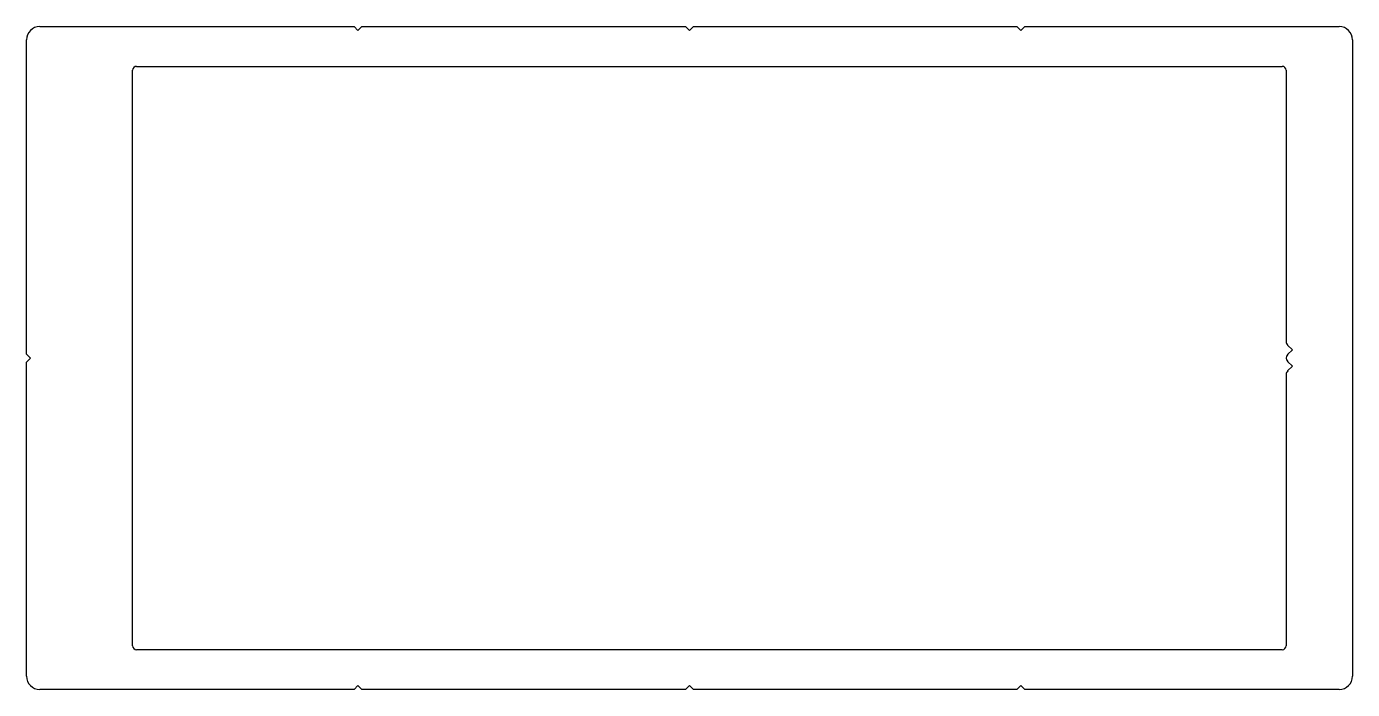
# Model space of a CAD drawing. Extents: x 1403 to 1503, y 2141 to 2191.
import ezdxf

# ---------------------------------------------------------------- set-up
doc = ezdxf.new("R2010")
doc.units = 0
doc.layers.get('0').update_dxf_attribs({"linetype": 'CONTINUOUS'})

msp = doc.modelspace()

# ---------------------------------------------------------------- linework, layer by layer
for p, q in [((1403.92, 2191.24), (1427.62, 2191.24)), ((1427.92, 2190.94), (1427.62, 2191.24)), ((1428.22, 2191.24), (1427.92, 2190.94)), ((1428.22, 2191.24), (1452.62, 2191.24)), ((1452.92, 2190.94), (1452.62, 2191.24)), ((1453.22, 2191.24), (1452.92, 2190.94)), ((1453.22, 2191.24), (1477.62, 2191.24)), ((1477.92, 2190.94), (1477.62, 2191.24)), ((1478.22, 2191.24), (1477.92, 2190.94)), ((1478.22, 2191.24), (1501.92, 2191.24)), ((1402.92, 2166.54), (1402.92, 2190.24)), ((1502.92, 2190.24), (1502.92, 2142.24)), ((1411.22, 2188.24), (1497.62, 2188.24)), ((1410.92, 2144.54), (1410.92, 2187.94)), ((1497.92, 2187.94), (1497.92, 2167.48)), ((1498.03, 2167.22), (1498.39, 2166.86)), ((1402.92, 2166.54), (1403.22, 2166.24)), ((1403.22, 2166.24), (1402.92, 2165.94)), ((1498.39, 2166.86), (1498.03, 2166.51)), ((1402.92, 2142.24), (1402.92, 2165.94)), ((1497.92, 2165), (1497.92, 2144.54)), ((1498.03, 2165.98), (1498.39, 2165.62)), ((1498.39, 2165.62), (1498.03, 2165.27)), ((1497.62, 2144.24), (1411.22, 2144.24)), ((1427.62, 2141.24), (1403.92, 2141.24)), ((1427.62, 2141.24), (1427.92, 2141.54)), ((1427.92, 2141.54), (1428.22, 2141.24)), ((1452.62, 2141.24), (1428.22, 2141.24)), ((1452.62, 2141.24), (1452.92, 2141.54)), ((1452.92, 2141.54), (1453.22, 2141.24)), ((1477.62, 2141.24), (1453.22, 2141.24)), ((1477.62, 2141.24), (1477.92, 2141.54)), ((1477.92, 2141.54), (1478.22, 2141.24)), ((1501.92, 2141.24), (1478.22, 2141.24))]:
    msp.add_line(p, q)
for centre, radius, start, end in [((1403.92, 2190.24), 1, 90, 180), ((1501.92, 2190.24), 1, 0, 90), ((1411.22, 2187.94), 0.3, 90, 180), ((1497.62, 2187.94), 0.3, 0, 90), ((1498.3, 2167.48), 0.375, 180, 225), ((1498.3, 2166.24), 0.375, 135, 225), ((1498.3, 2165), 0.375, 135, 180), ((1411.22, 2144.54), 0.3, 180, 270), ((1497.62, 2144.54), 0.3, 270, 0), ((1403.92, 2142.24), 1, 180, 270), ((1501.92, 2142.24), 1, 270, 0)]:
    msp.add_arc(centre, radius, start, end)

doc.saveas('drawing.dxf')
